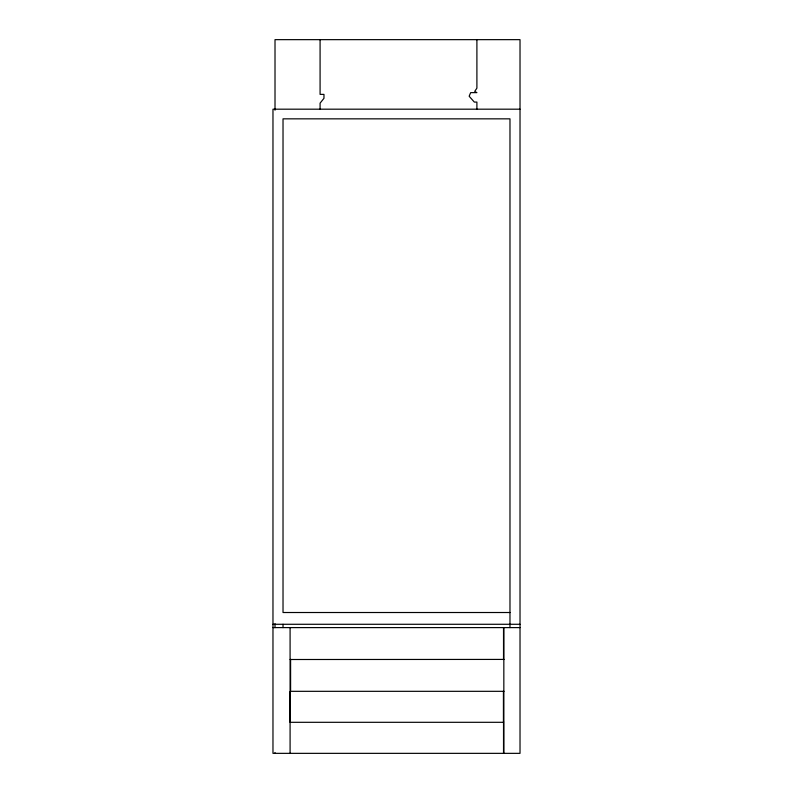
<?xml version="1.0" encoding="UTF-8"?>
<svg xmlns="http://www.w3.org/2000/svg" width="793" height="793" viewBox="0 0 793 793"><rect width="100%" height="100%" fill="white"/><g stroke="black" fill="none" stroke-linecap="round" stroke-linejoin="round"><path stroke-width="1.19" d="M520.02 109.186L272.97 109.186L272.97 753.35L520.02 753.35L520.02 39.65L275.012 39.65L275.012 110.197M509.978 612.513L283.022 612.513L283.022 118.841L509.978 118.841L509.978 627.61M272.97 624.279L520.02 624.279M272.97 627.61L520.02 627.61M290.089 659.508L504.031 659.419M504.031 691.318L290.595 691.318L290.595 659.419M503.833 627.61L503.833 753.35M503.525 627.61L503.525 659.508M503.525 721.452L503.525 753.35M503.436 691.635L503.436 722.304L290.01 722.304L290.01 691.635M476.9 39.65L476.9 88.152L474.72 91.403L476.9 92.632L470.655 92.632L469.149 96.24L474.333 102.079L476.9 102.079L476.9 109.186M320.085 39.65L320.085 94.377L323.97 94.377L323.97 98.302L320.085 103.149L320.085 109.186M290.089 627.61L290.089 753.35M283.022 624.279L283.022 627.61M275.012 623.665L275.012 627.61M275.012 752.567L275.012 753.35"/></g></svg>
